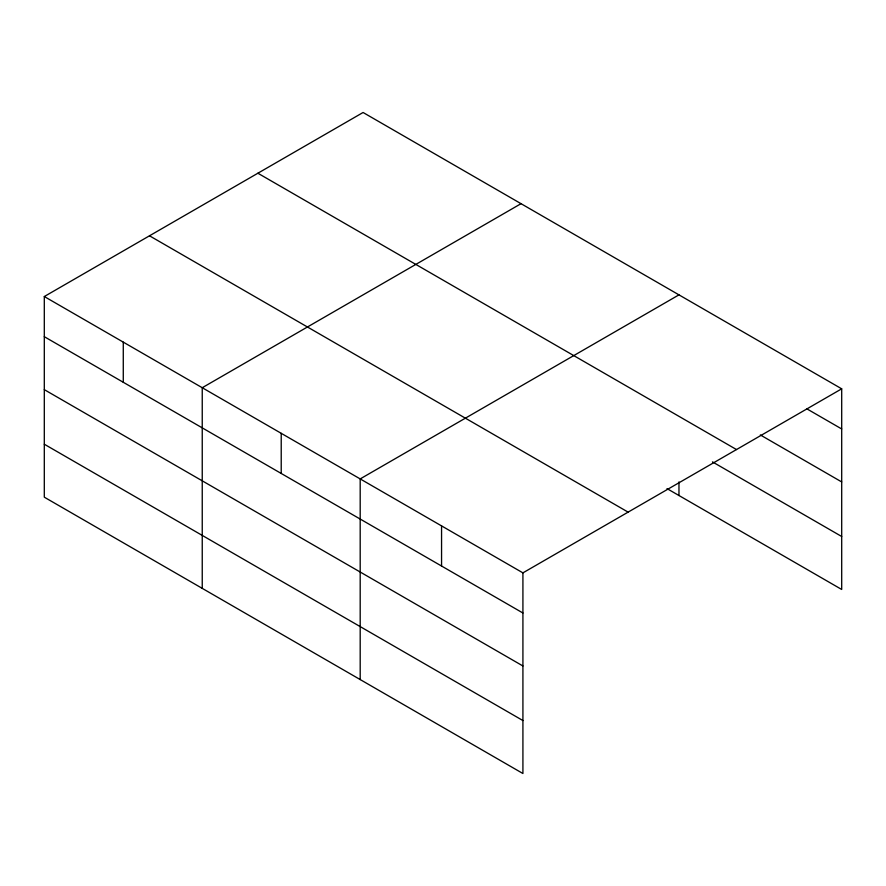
<?xml version="1.0" encoding="UTF-8"?>
<svg xmlns="http://www.w3.org/2000/svg" width="886" height="886" viewBox="0 0 886 886"><rect width="100%" height="100%" fill="white"/><g stroke="black" fill="none" stroke-linecap="round" stroke-linejoin="round"><path stroke-width="1.33" d="M522.917 665.973L522.917 572.865L44.3 296.533L44.3 497.179L522.917 773.511L522.917 665.973L44.3 389.641M667.003 488.607L841.7 589.467L841.7 388.821L363.083 112.489L44.3 296.533M521.023 203.68L202.241 387.725L202.241 588.37M678.964 294.861L360.192 478.905L360.192 679.562M522.917 572.865L841.7 388.821M807.002 408.922L841.7 428.957M760.332 434.948L841.7 481.929M257.881 173.224L736.499 449.556M712.477 461.894L841.7 536.495M149.501 235.798L628.119 512.13M44.3 336.68L522.917 613.001M44.3 444.218L522.917 720.551M678.964 481.929L678.964 495.518M441.56 525.885L441.56 566.032M281.216 433.32L281.216 473.456M123.276 342.129L123.276 382.276"/></g></svg>
